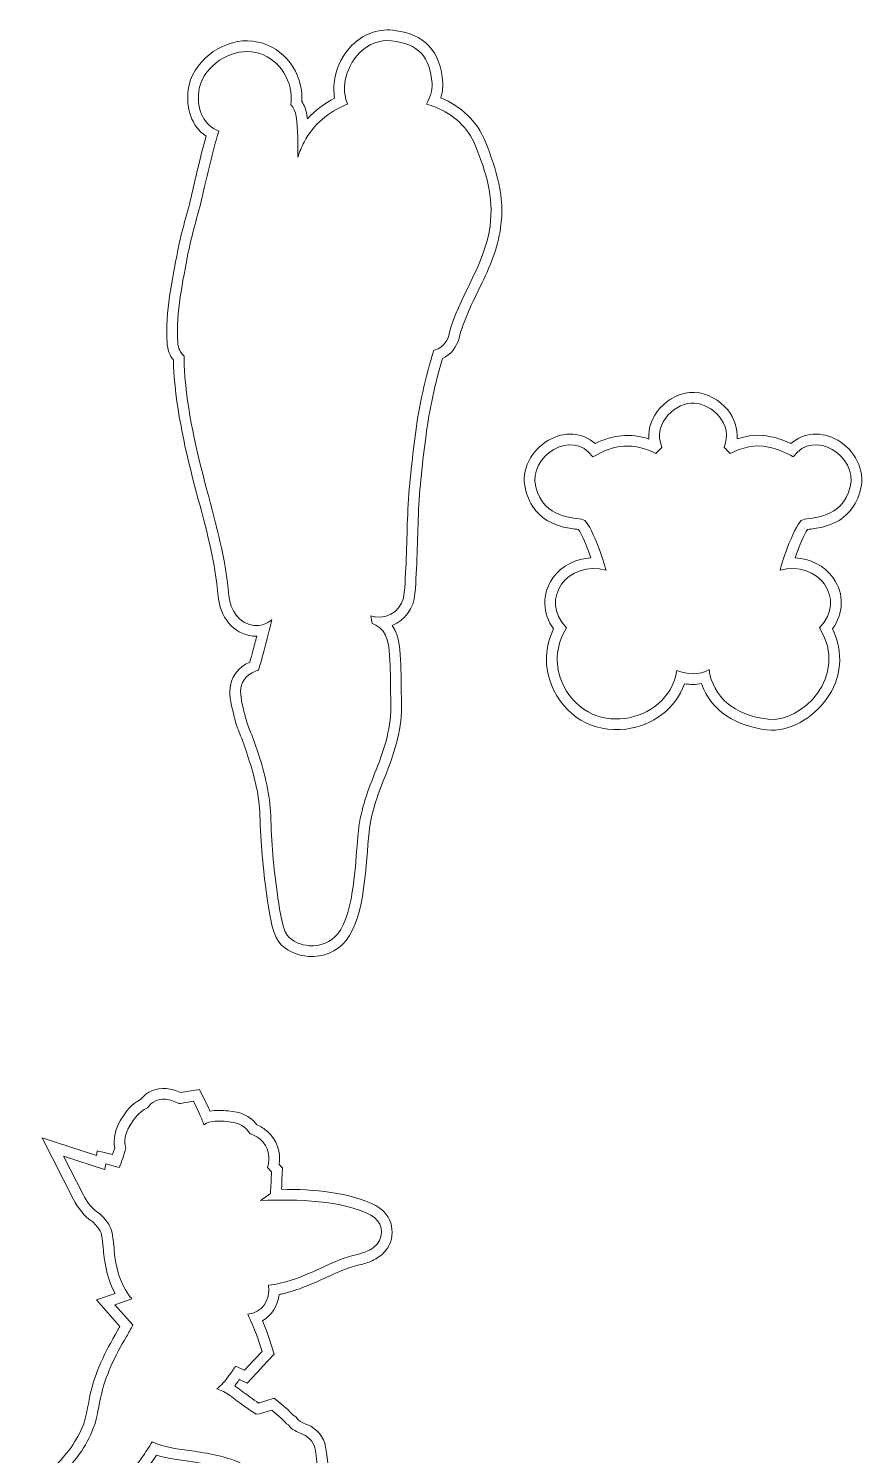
# Model space of a CAD drawing. Header units: millimetres. Extents: x -1956 to 3160, y -604 to 586.
# Drawn here: x -596.5 to -361.9, y -0.1 to 399.7 of the extents above; entities that cross this region are included whole.
import ezdxf

# ---------------------------------------------------------------- set-up
doc = ezdxf.new("R2010")
doc.units = ezdxf.units.MM
doc.header["$MEASUREMENT"] = 0
doc.layers.add('Katman 1', color=7, linetype='Continuous')

msp = doc.modelspace()

# ---------------------------------------------------------------- linework, layer by layer
at = {"layer": 'Katman 1', "color": 22, "lineweight": 20}
for points, knots in [([(-519.8917, 379.2625), (-519.1649, 378.1472), (-518.7091, 376.8786), (-518.5123, 375.5423), (-518.4563, 375.162), (-518.4065, 374.7821), (-518.3624, 374.4026), (-516.2073, 376.7803), (-513.6277, 378.6811), (-510.7063, 380.2274), (-511.0387, 382.0501), (-511.0204, 383.9197), (-510.6792, 385.7767), (-510.0455, 389.2261), (-508.3425, 392.5416), (-505.8611, 395.0257), (-502.8174, 398.0729), (-498.7272, 399.7283), (-494.4058, 399.2558), (-485.5138, 398.2836), (-480.9393, 393.3885), (-480.4144, 384.4703), (-480.3324, 383.0771), (-480.5445, 381.6728), (-480.9562, 380.3256), (-475.4706, 378.0468), (-470.6936, 373.7183), (-468.509, 368.1259), (-465.3013, 359.9148), (-462.963, 352.8908), (-464.1998, 343.9217), (-465.0119, 338.0324), (-467.2773, 332.8316), (-469.8375, 327.5396), (-472.1202, 322.8213), (-474.5714, 318.1086), (-475.8433, 312.992), (-476.4822, 310.4218), (-478.1804, 308.3846), (-480.4788, 307.279), (-482.559, 300.3056), (-484.1959, 292.9836), (-485.1042, 285.7973), (-486.038, 278.409), (-486.9404, 270.9948), (-487.2428, 263.549), (-487.5423, 256.1733), (-487.6002, 248.7906), (-488.1935, 241.4286), (-488.5303, 237.2488), (-491.0376, 233.8464), (-494.576, 232.4585), (-492.4187, 229.4), (-492.3162, 225.0989), (-492.1778, 221.49), (-492.0435, 217.9877), (-492.0589, 214.483), (-491.9751, 210.9797), (-491.7994, 203.6408), (-493.6329, 197.6709), (-496.2909, 190.9416), (-498.4388, 185.5037), (-500.3964, 180.4659), (-501.0556, 174.5965), (-502.0288, 165.933), (-502.0117, 151.1149), (-507.518, 144.2144), (-510.0792, 141.0046), (-513.9642, 139.4486), (-518.0315, 139.7534), (-521.1369, 139.9861), (-524.4283, 141.2996), (-526.3714, 143.8182), (-528.4185, 146.4715), (-529.2146, 153.2827), (-529.7138, 156.7124), (-530.7968, 164.1536), (-531.4347, 171.6701), (-531.6369, 179.1867), (-531.781, 184.5438), (-533.1974, 190.1538), (-534.8309, 195.2374), (-535.5117, 197.3562), (-536.2644, 199.4514), (-537.0555, 201.5314), (-537.6028, 202.9705), (-538.2528, 204.3812), (-538.5954, 205.8891), (-539.2134, 208.6094), (-540.1447, 211.3307), (-540.052, 214.1561), (-539.9254, 218.0164), (-537.8506, 220.6531), (-534.4834, 222.2297), (-534.1658, 223.221), (-533.9257, 224.261), (-533.6573, 225.2565), (-533.2819, 226.6493), (-532.9171, 228.0449), (-532.5599, 229.4425), (-532.9236, 229.4383), (-533.2904, 229.4554), (-533.659, 229.4947), (-539.2372, 230.0897), (-542.8812, 235.1881), (-543.3316, 240.4942), (-544.1731, 250.4085), (-546.8346, 259.9892), (-549.3932, 269.5636), (-552.4325, 280.9364), (-555.0309, 292.1829), (-555.8156, 303.969), (-555.8776, 304.9003), (-555.8928, 305.8316), (-555.8858, 306.7635), (-556.9665, 308.1665), (-557.5717, 309.8546), (-557.6709, 311.6676), (-558.1546, 320.5025), (-556.324, 328.9781), (-554.6615, 337.5912), (-553.6266, 342.9534), (-551.9263, 348.1326), (-550.7012, 353.4445), (-549.4601, 358.8255), (-548.2368, 364.2128), (-546.7358, 369.5276), (-550.8727, 372.3919), (-552.3917, 377.3857), (-551.7429, 382.5592), (-550.7751, 390.2762), (-542.7077, 396.4532), (-535.096, 396.2786), (-527.1597, 396.0966), (-521.1347, 390.0676), (-519.9976, 382.3678), (-519.842, 381.3145), (-519.8291, 380.296), (-519.8917, 379.2625)], [0, 0, 0, 0, 0.02173913, 0.02173913, 0.02173913, 0.04347826, 0.04347826, 0.04347826, 0.06521739, 0.06521739, 0.06521739, 0.08695652, 0.08695652, 0.08695652, 0.10869565, 0.10869565, 0.10869565, 0.13043478, 0.13043478, 0.13043478, 0.15217391, 0.15217391, 0.15217391, 0.17391304, 0.17391304, 0.17391304, 0.19565217, 0.19565217, 0.19565217, 0.2173913, 0.2173913, 0.2173913, 0.23913043, 0.23913043, 0.23913043, 0.26086957, 0.26086957, 0.26086957, 0.2826087, 0.2826087, 0.2826087, 0.30434783, 0.30434783, 0.30434783, 0.32608696, 0.32608696, 0.32608696, 0.34782609, 0.34782609, 0.34782609, 0.36956522, 0.36956522, 0.36956522, 0.39130435, 0.39130435, 0.39130435, 0.41304348, 0.41304348, 0.41304348, 0.43478261, 0.43478261, 0.43478261, 0.45652174, 0.45652174, 0.45652174, 0.47826087, 0.47826087, 0.47826087, 0.5, 0.5, 0.5, 0.52173913, 0.52173913, 0.52173913, 0.54347826, 0.54347826, 0.54347826, 0.56521739, 0.56521739, 0.56521739, 0.58695652, 0.58695652, 0.58695652, 0.60869565, 0.60869565, 0.60869565, 0.63043478, 0.63043478, 0.63043478, 0.65217391, 0.65217391, 0.65217391, 0.67391304, 0.67391304, 0.67391304, 0.69565217, 0.69565217, 0.69565217, 0.7173913, 0.7173913, 0.7173913, 0.73913043, 0.73913043, 0.73913043, 0.76086957, 0.76086957, 0.76086957, 0.7826087, 0.7826087, 0.7826087, 0.80434783, 0.80434783, 0.80434783, 0.82608696, 0.82608696, 0.82608696, 0.84782609, 0.84782609, 0.84782609, 0.86956522, 0.86956522, 0.86956522, 0.89130435, 0.89130435, 0.89130435, 0.91304348, 0.91304348, 0.91304348, 0.93478261, 0.93478261, 0.93478261, 0.95652174, 0.95652174, 0.95652174, 0.97826087, 0.97826087, 0.97826087, 1, 1, 1, 1]), ([(-528.311, 234.0816), (-529.7013, 232.9339), (-531.4516, 232.2763), (-533.3408, 232.4778), (-537.4621, 232.9174), (-540.0157, 236.9002), (-540.3423, 240.7479), (-541.2053, 250.9152), (-543.8747, 260.5336), (-546.4949, 270.3381), (-549.5167, 281.6458), (-552.0406, 292.4284), (-552.8222, 304.1683), (-552.9054, 305.4177), (-552.8958, 306.656), (-552.8674, 307.8926), (-553.9098, 308.8583), (-554.5856, 310.1903), (-554.6754, 311.8316), (-555.1441, 320.3915), (-553.3257, 328.6821), (-551.7159, 337.0227), (-550.6859, 342.3591), (-548.9961, 347.4886), (-547.7779, 352.7703), (-546.3683, 358.882), (-544.9855, 364.997), (-543.1812, 371.0051), (-547.2698, 372.6617), (-549.4554, 376.6906), (-548.7662, 382.1859), (-547.991, 388.3671), (-541.2386, 393.4187), (-535.1648, 393.2794), (-528.7057, 393.1313), (-523.8907, 388.1947), (-522.9654, 381.9295), (-522.7856, 380.7115), (-522.8512, 379.5653), (-522.9787, 378.3599), (-522.1997, 377.5206), (-521.6739, 376.4196), (-521.4803, 375.1053), (-520.9145, 371.2624), (-521.0247, 367.5014), (-521.0725, 363.6717), (-520.5432, 365.1834), (-519.9378, 366.6097), (-519.2552, 367.9121), (-516.5983, 372.9812), (-512.4477, 376.2414), (-507.3107, 378.5468), (-507.255, 378.5718), (-507.1994, 378.5961), (-507.1437, 378.6197), (-507.974, 380.7321), (-508.1466, 382.9595), (-507.7286, 385.2346), (-507.2047, 388.0864), (-505.7898, 390.8521), (-503.7386, 392.9056), (-501.3399, 395.307), (-498.1475, 396.647), (-494.7319, 396.2736), (-487.3781, 395.4695), (-483.8524, 391.8234), (-483.4092, 384.294), (-483.2966, 382.3809), (-483.9742, 380.3312), (-484.9743, 378.5632), (-484.0836, 378.2986), (-483.2038, 377.9973), (-482.3393, 377.65), (-477.5149, 375.7118), (-473.2192, 371.9386), (-471.3033, 367.0343), (-468.298, 359.3411), (-466.0117, 352.7435), (-467.1717, 344.3315), (-468.7304, 333.0277), (-476.0623, 324.5462), (-478.7547, 313.7157), (-479.312, 311.4737), (-480.9938, 310.0595), (-482.9185, 309.5699), (-485.2649, 301.9731), (-487.1317, 293.6799), (-488.0805, 286.1735), (-489.023, 278.7164), (-489.9352, 271.1839), (-490.2403, 263.6707), (-490.539, 256.3171), (-490.5917, 249.0164), (-491.1838, 241.6696), (-491.5326, 237.341), (-494.9872, 234.2132), (-499.3419, 234.8746), (-499.7525, 234.937), (-500.1534, 235.0316), (-500.5419, 235.1559), (-500.4354, 234.4452), (-500.332, 233.7338), (-500.2321, 233.0212), (-499.4968, 232.7792), (-498.7685, 232.3892), (-498.0727, 231.8386), (-495.2951, 229.6404), (-495.3004, 224.6286), (-495.1756, 221.375), (-495.0418, 217.8861), (-495.0577, 214.397), (-494.9742, 210.9079), (-494.8067, 203.9095), (-496.5708, 198.3993), (-499.0811, 192.0437), (-501.3811, 186.2209), (-503.3277, 181.2456), (-504.0369, 174.9314), (-504.9122, 167.1395), (-505.0298, 152.1424), (-509.8629, 146.0856), (-511.8087, 143.6471), (-514.7326, 142.5146), (-517.8073, 142.745), (-520.0411, 142.9124), (-522.5889, 143.8266), (-523.9962, 145.6507), (-525.5111, 147.6142), (-526.3904, 154.7069), (-526.7451, 157.1445), (-527.8087, 164.4518), (-528.4394, 171.8872), (-528.638, 179.2674), (-528.7891, 184.8847), (-530.2646, 190.8331), (-531.9747, 196.1551), (-532.672, 198.3254), (-533.4412, 200.4674), (-534.2514, 202.5978), (-534.7062, 203.7936), (-535.3907, 205.3251), (-535.6699, 206.5537), (-536.8246, 211.6366), (-539.2009, 217.085), (-532.6825, 219.7439), (-532.4884, 219.8231), (-532.296, 219.8907), (-532.1054, 219.9473), (-532.0341, 220.1539), (-531.9604, 220.3591), (-531.8843, 220.5629), (-531.4436, 221.7628), (-531.0951, 223.235), (-530.7607, 224.4758), (-529.9779, 227.3799), (-529.2401, 230.2988), (-528.5222, 233.2196), (-528.4516, 233.5069), (-528.3812, 233.7942), (-528.311, 234.0816)], [0, 0, 0, 0, 0.01886792, 0.01886792, 0.01886792, 0.03773585, 0.03773585, 0.03773585, 0.05660377, 0.05660377, 0.05660377, 0.0754717, 0.0754717, 0.0754717, 0.09433962, 0.09433962, 0.09433962, 0.11320755, 0.11320755, 0.11320755, 0.13207547, 0.13207547, 0.13207547, 0.1509434, 0.1509434, 0.1509434, 0.16981132, 0.16981132, 0.16981132, 0.18867925, 0.18867925, 0.18867925, 0.20754717, 0.20754717, 0.20754717, 0.22641509, 0.22641509, 0.22641509, 0.24528302, 0.24528302, 0.24528302, 0.26415094, 0.26415094, 0.26415094, 0.28301887, 0.28301887, 0.28301887, 0.30188679, 0.30188679, 0.30188679, 0.32075472, 0.32075472, 0.32075472, 0.33962264, 0.33962264, 0.33962264, 0.35849057, 0.35849057, 0.35849057, 0.37735849, 0.37735849, 0.37735849, 0.39622642, 0.39622642, 0.39622642, 0.41509434, 0.41509434, 0.41509434, 0.43396226, 0.43396226, 0.43396226, 0.45283019, 0.45283019, 0.45283019, 0.47169811, 0.47169811, 0.47169811, 0.49056604, 0.49056604, 0.49056604, 0.50943396, 0.50943396, 0.50943396, 0.52830189, 0.52830189, 0.52830189, 0.54716981, 0.54716981, 0.54716981, 0.56603774, 0.56603774, 0.56603774, 0.58490566, 0.58490566, 0.58490566, 0.60377358, 0.60377358, 0.60377358, 0.62264151, 0.62264151, 0.62264151, 0.64150943, 0.64150943, 0.64150943, 0.66037736, 0.66037736, 0.66037736, 0.67924528, 0.67924528, 0.67924528, 0.69811321, 0.69811321, 0.69811321, 0.71698113, 0.71698113, 0.71698113, 0.73584906, 0.73584906, 0.73584906, 0.75471698, 0.75471698, 0.75471698, 0.77358491, 0.77358491, 0.77358491, 0.79245283, 0.79245283, 0.79245283, 0.81132075, 0.81132075, 0.81132075, 0.83018868, 0.83018868, 0.83018868, 0.8490566, 0.8490566, 0.8490566, 0.86792453, 0.86792453, 0.86792453, 0.88679245, 0.88679245, 0.88679245, 0.90566038, 0.90566038, 0.90566038, 0.9245283, 0.9245283, 0.9245283, 0.94339623, 0.94339623, 0.94339623, 0.96226415, 0.96226415, 0.96226415, 0.98113208, 0.98113208, 0.98113208, 1, 1, 1, 1]), ([(-437.7262, 283.4483), (-432.6733, 285.8792), (-427.8072, 286.4671), (-422.6137, 284.7165), (-422.8819, 287.8465), (-421.7986, 290.8838), (-419.5393, 293.374), (-417.1829, 295.9711), (-413.4056, 297.989), (-409.8281, 297.789), (-406.2835, 297.5909), (-402.7762, 295.5862), (-400.5576, 292.8563), (-398.6106, 290.4606), (-397.7024, 287.6149), (-397.9429, 284.7197), (-394.9015, 285.7578), (-391.6947, 286.1096), (-388.4632, 285.3684), (-386.4844, 284.9612), (-384.6218, 284.3006), (-382.8277, 283.4451), (-379.2073, 286.6672), (-374.1582, 286.909), (-369.7388, 284.3583), (-365.0216, 281.6358), (-361.9493, 276.0984), (-363.302, 270.6345), (-364.4567, 265.9707), (-367.2133, 262.519), (-371.7146, 260.7612), (-373.1885, 260.1856), (-374.7088, 259.8461), (-376.2689, 259.6085), (-376.7887, 259.5293), (-377.5686, 259.4663), (-378.1755, 259.3546), (-379.1086, 258.1046), (-380.585, 254.4469), (-381.6673, 251.4038), (-377.5163, 251.1792), (-373.5598, 249.2992), (-371.012, 245.7723), (-367.7366, 241.2382), (-368.1362, 235.7846), (-371.2173, 231.4894), (-367.9993, 224.9625), (-368.5396, 217.7587), (-372.9743, 211.6838), (-376.6024, 206.7138), (-383.21, 202.4615), (-389.5818, 203.2251), (-398.034, 204.2381), (-405.2486, 208.376), (-407.9175, 216.1687), (-409.4715, 215.8756), (-411.1039, 215.8712), (-412.669, 216.1299), (-415.1496, 209.1599), (-421.5575, 204.3802), (-429.0488, 203.4354), (-438.3341, 202.2645), (-446.4643, 207.1739), (-449.945, 215.8445), (-452.0398, 221.0626), (-451.7308, 226.5673), (-449.3301, 231.4853), (-452.4139, 235.7811), (-452.8149, 241.2367), (-449.5384, 245.7723), (-446.9906, 249.2992), (-443.0341, 251.1792), (-438.8831, 251.4038), (-439.9654, 254.4469), (-441.4418, 258.1046), (-442.3749, 259.3546), (-442.9818, 259.4663), (-443.7617, 259.5293), (-444.2815, 259.6085), (-445.8416, 259.8461), (-447.3619, 260.1856), (-448.8358, 260.7612), (-453.3371, 262.519), (-456.0937, 265.9707), (-457.2484, 270.6345), (-458.6011, 276.0984), (-455.5288, 281.6358), (-450.8116, 284.3583), (-446.3936, 286.9081), (-441.3464, 286.6673), (-437.7262, 283.4483)], [0, 0, 0, 0, 0.03333333, 0.03333333, 0.03333333, 0.06666667, 0.06666667, 0.06666667, 0.1, 0.1, 0.1, 0.13333333, 0.13333333, 0.13333333, 0.16666667, 0.16666667, 0.16666667, 0.2, 0.2, 0.2, 0.23333333, 0.23333333, 0.23333333, 0.26666667, 0.26666667, 0.26666667, 0.3, 0.3, 0.3, 0.33333333, 0.33333333, 0.33333333, 0.36666667, 0.36666667, 0.36666667, 0.4, 0.4, 0.4, 0.43333333, 0.43333333, 0.43333333, 0.46666667, 0.46666667, 0.46666667, 0.5, 0.5, 0.5, 0.53333333, 0.53333333, 0.53333333, 0.56666667, 0.56666667, 0.56666667, 0.6, 0.6, 0.6, 0.63333333, 0.63333333, 0.63333333, 0.66666667, 0.66666667, 0.66666667, 0.7, 0.7, 0.7, 0.73333333, 0.73333333, 0.73333333, 0.76666667, 0.76666667, 0.76666667, 0.8, 0.8, 0.8, 0.83333333, 0.83333333, 0.83333333, 0.86666667, 0.86666667, 0.86666667, 0.9, 0.9, 0.9, 0.93333333, 0.93333333, 0.93333333, 0.96666667, 0.96666667, 0.96666667, 1, 1, 1, 1]), ([(-389.1015, 282.4369), (-386.544, 281.9153), (-384.2902, 280.9302), (-382.1644, 279.7077), (-376.4015, 287.8105), (-364.1082, 279.8618), (-366.2141, 271.3555), (-368.5065, 262.0961), (-377.1872, 262.848), (-379.5236, 262.1131), (-381.587, 261.4641), (-385.4082, 250.0767), (-385.8967, 247.978), (-375.3553, 250.8081), (-366.9172, 239.9639), (-374.8365, 231.8308), (-366.2892, 218.0873), (-380.0833, 205.1083), (-389.2248, 206.2038), (-398.8601, 207.3587), (-404.646, 212.4789), (-405.7959, 220.1069), (-408.3486, 218.5617), (-412.0933, 218.6229), (-414.7895, 219.8842), (-417.3155, 204.4501), (-440.4987, 200.3661), (-447.161, 216.9621), (-449.2425, 222.1471), (-448.4561, 227.4215), (-445.7139, 231.8308), (-453.6332, 239.9639), (-445.1951, 250.8081), (-434.6537, 247.978), (-435.1422, 250.0767), (-438.9634, 261.4641), (-441.0268, 262.1131), (-443.3632, 262.848), (-452.0439, 262.0961), (-454.3363, 271.3555), (-456.4422, 279.8618), (-444.1489, 287.8105), (-438.386, 279.7077), (-432.3728, 283.1658), (-427.0447, 283.9186), (-420.6536, 280.6255), (-420.142, 281.2492), (-419.5864, 281.8372), (-418.9827, 282.3809), (-421.911, 289.5118), (-414.6095, 295.0516), (-409.9956, 294.7937), (-404.9913, 294.5139), (-398.8495, 288.9992), (-401.5677, 282.3809), (-400.964, 281.8372), (-400.4084, 281.2492), (-399.8968, 280.6255), (-396.5357, 282.3574), (-392.8632, 283.3101), (-389.1015, 282.4369)], [0, 0, 0, 0, 0.05, 0.05, 0.05, 0.1, 0.1, 0.1, 0.15, 0.15, 0.15, 0.2, 0.2, 0.2, 0.25, 0.25, 0.25, 0.3, 0.3, 0.3, 0.35, 0.35, 0.35, 0.4, 0.4, 0.4, 0.45, 0.45, 0.45, 0.5, 0.5, 0.5, 0.55, 0.55, 0.55, 0.6, 0.6, 0.6, 0.65, 0.65, 0.65, 0.7, 0.7, 0.7, 0.75, 0.75, 0.75, 0.8, 0.8, 0.8, 0.85, 0.85, 0.85, 0.9, 0.9, 0.9, 0.95, 0.95, 0.95, 1, 1, 1, 1]), ([(-530.9641, 37.6654), (-530.5701, 36.7325), (-530.1925, 35.7928), (-529.8238, 34.8498), (-529.5454, 34.1375), (-529.2671, 33.4379), (-529.0432, 32.7052), (-529.0432, 32.7052), (-527.6802, 28.2437), (-527.6802, 28.2437), (-527.6802, 28.2437), (-530.8917, 24.8602), (-530.8917, 24.8602), (-531.0354, 24.7088), (-531.1771, 24.5553), (-531.3188, 24.402), (-531.3188, 24.402), (-535.2255, 20.175), (-535.2255, 20.175), (-535.2255, 20.175), (-537.4108, 21.1577), (-537.4108, 21.1577), (-537.5766, 20.9258), (-537.745, 20.6959), (-537.9157, 20.4677), (-538.1786, 20.1163), (-538.4417, 19.7696), (-538.7093, 19.4297), (-538.5481, 19.3166), (-538.3888, 19.2), (-538.2315, 19.0799), (-536.9626, 18.1112), (-535.6758, 17.1658), (-534.3757, 16.2393), (-533.6165, 15.6982), (-532.8483, 15.1175), (-532.0594, 14.5952), (-531.9774, 14.6219), (-531.8951, 14.6481), (-531.8127, 14.6737), (-531.8127, 14.6737), (-527.6457, 15.967), (-527.6457, 15.967), (-527.6457, 15.967), (-524.3021, 13.1641), (-524.3021, 13.1641), (-523.5518, 12.5351), (-522.9886, 11.8103), (-522.3087, 11.1673), (-522.3087, 11.1673), (-521.5963, 10.7009), (-521.5963, 10.7009), (-521.5963, 10.7009), (-520.8285, 9.7534), (-520.8285, 9.7534), (-520.3898, 9.3336), (-518.8007, 8.7131), (-518.2429, 8.48), (-518.2429, 8.48), (-517.384, 8.121), (-517.384, 8.121), (-517.384, 8.121), (-516.6304, 7.5744), (-516.6304, 7.5744), (-513.9711, 5.6455), (-513.1799, 3.1849), (-512.9129, 0.073), (-512.9129, 0.073), (-512.2646, -5.223), (-512.2646, -5.223), (-512.2646, -5.223), (-517.0366, -7.8244), (-517.0366, -7.8244), (-522.9838, -11.0665), (-532.2068, -8.0179), (-537.852, -5.1828), (-541.6043, -3.2984), (-546.338, -2.5084), (-550.4645, -1.8883), (-553.714, -1.4), (-557.3889, -1.04), (-560.6497, -0.0097), (-561.1551, -0.7912), (-561.6738, -1.5641), (-562.2053, -2.3283), (-563.4473, -4.1139), (-564.7771, -5.8806), (-565.8691, -7.7679), (-565.8459, -8.0808), (-565.7889, -8.422), (-565.7783, -8.72), (-565.5925, -13.9356), (-568.4663, -17.5776), (-573.0806, -19.6661), (-575.0982, -20.5793), (-576.9619, -21.7732), (-578.9181, -22.8031), (-581.3779, -24.0981), (-583.76, -24.9833), (-586.5365, -25.3295), (-586.5365, -25.3295), (-593.8936, -26.2467), (-593.8936, -26.2467), (-593.8936, -26.2467), (-595.3669, -18.9807), (-595.3669, -18.9807), (-596.4964, -13.41), (-594.5566, -10.2487), (-591.307, -6.0364), (-589.337, -3.4827), (-587.1564, -1.1091), (-585.1525, 1.4143), (-583.5918, 3.3795), (-582.4913, 5.4671), (-581.4685, 7.7482), (-580.2122, 10.5502), (-579.9291, 13.6131), (-579.2907, 16.5858), (-577.8808, 23.1509), (-575.0232, 29.0051), (-571.6207, 34.7452), (-571.3654, 35.1759), (-571.1168, 35.6107), (-570.8751, 36.0492), (-570.8751, 36.0492), (-577.4951, 43.5021), (-577.4951, 43.5021), (-577.4951, 43.5021), (-572.2557, 45.3294), (-572.2557, 45.3294), (-574.2148, 48.8877), (-575.0101, 52.6443), (-575.4495, 56.8298), (-575.5895, 58.1631), (-575.7769, 61.6906), (-576.3962, 62.8059), (-576.8598, 63.6408), (-577.7394, 64.581), (-578.4632, 65.3322), (-580.8294, 66.7883), (-582.6445, 69.2148), (-583.8889, 71.6504), (-583.8889, 71.6504), (-592.6965, 88.8895), (-592.6965, 88.8895), (-592.6965, 88.8895), (-577.4898, 83.9392), (-577.4898, 83.9392), (-577.4898, 83.9392), (-577.2435, 85.302), (-577.2435, 85.302), (-577.2435, 85.302), (-572.9201, 84.1953), (-572.9201, 84.1953), (-572.9201, 84.1953), (-572.3186, 86.0833), (-572.3186, 86.0833), (-572.8278, 88.6941), (-572.1669, 91.4086), (-570.7797, 93.6771), (-570.7797, 93.6771), (-570.7391, 93.7435), (-570.7391, 93.7435), (-570.7391, 93.7435), (-570.6972, 93.8091), (-570.6972, 93.8091), (-569.0555, 96.3808), (-567.7833, 98.2927), (-565.108, 99.6656), (-563.2887, 101.8436), (-560.7901, 102.9707), (-557.8484, 102.7223), (-556.4507, 102.6042), (-555.1708, 102.1503), (-553.915, 101.5929), (-553.915, 101.5929), (-548.5796, 102.4465), (-548.5796, 102.4465), (-548.5796, 102.4465), (-545.9889, 97.0909), (-545.9889, 97.0909), (-545.8778, 96.8613), (-545.7689, 96.6307), (-545.6625, 96.3989), (-544.0322, 96.6989), (-542.3405, 96.6134), (-540.592, 96.4528), (-537.1405, 96.1358), (-534.46, 95.1932), (-532.4743, 92.5255), (-531.417, 92.0789), (-530.4369, 91.4871), (-529.5589, 90.7223), (-526.788, 88.3087), (-525.7829, 84.9198), (-526.285, 81.4683), (-526.285, 81.4683), (-525.3524, 80.4618), (-525.3524, 80.4618), (-525.3524, 80.4618), (-525.4929, 77.132), (-525.4929, 77.132), (-525.5138, 76.6358), (-525.5347, 76.1396), (-525.5557, 75.6434), (-525.5557, 75.6434), (-525.605, 74.4733), (-525.605, 74.4733), (-516.6524, 74.5011), (-506.4315, 73.6999), (-499.1563, 69.8964), (-494.4154, 67.4178), (-493.0933, 61.344), (-496.5196, 57.1927), (-497.5287, 55.9702), (-498.7962, 55.1118), (-500.2312, 54.4639), (-501.3175, 53.9734), (-502.5387, 53.5444), (-503.7054, 53.3009), (-506.8625, 52.6419), (-509.9659, 51.1858), (-512.8892, 49.8524), (-516.9289, 48.0099), (-520.9185, 46.218), (-525.2678, 45.2207), (-525.6004, 45.1444), (-525.9342, 45.0753), (-526.2693, 45.0134), (-526.6448, 41.8591), (-528.278, 39.1703), (-530.9641, 37.6654)], [0, 0, 0, 0, 0.01298701, 0.01298701, 0.01298701, 0.02597403, 0.02597403, 0.02597403, 0.03896104, 0.03896104, 0.03896104, 0.05194805, 0.05194805, 0.05194805, 0.06493506, 0.06493506, 0.06493506, 0.07792208, 0.07792208, 0.07792208, 0.09090909, 0.09090909, 0.09090909, 0.1038961, 0.1038961, 0.1038961, 0.11688312, 0.11688312, 0.11688312, 0.12987013, 0.12987013, 0.12987013, 0.14285714, 0.14285714, 0.14285714, 0.15584416, 0.15584416, 0.15584416, 0.16883117, 0.16883117, 0.16883117, 0.18181818, 0.18181818, 0.18181818, 0.19480519, 0.19480519, 0.19480519, 0.20779221, 0.20779221, 0.20779221, 0.22077922, 0.22077922, 0.22077922, 0.23376623, 0.23376623, 0.23376623, 0.24675325, 0.24675325, 0.24675325, 0.25974026, 0.25974026, 0.25974026, 0.27272727, 0.27272727, 0.27272727, 0.28571429, 0.28571429, 0.28571429, 0.2987013, 0.2987013, 0.2987013, 0.31168831, 0.31168831, 0.31168831, 0.32467532, 0.32467532, 0.32467532, 0.33766234, 0.33766234, 0.33766234, 0.35064935, 0.35064935, 0.35064935, 0.36363636, 0.36363636, 0.36363636, 0.37662338, 0.37662338, 0.37662338, 0.38961039, 0.38961039, 0.38961039, 0.4025974, 0.4025974, 0.4025974, 0.41558442, 0.41558442, 0.41558442, 0.42857143, 0.42857143, 0.42857143, 0.44155844, 0.44155844, 0.44155844, 0.45454545, 0.45454545, 0.45454545, 0.46753247, 0.46753247, 0.46753247, 0.48051948, 0.48051948, 0.48051948, 0.49350649, 0.49350649, 0.49350649, 0.50649351, 0.50649351, 0.50649351, 0.51948052, 0.51948052, 0.51948052, 0.53246753, 0.53246753, 0.53246753, 0.54545455, 0.54545455, 0.54545455, 0.55844156, 0.55844156, 0.55844156, 0.57142857, 0.57142857, 0.57142857, 0.58441558, 0.58441558, 0.58441558, 0.5974026, 0.5974026, 0.5974026, 0.61038961, 0.61038961, 0.61038961, 0.62337662, 0.62337662, 0.62337662, 0.63636364, 0.63636364, 0.63636364, 0.64935065, 0.64935065, 0.64935065, 0.66233766, 0.66233766, 0.66233766, 0.67532468, 0.67532468, 0.67532468, 0.68831169, 0.68831169, 0.68831169, 0.7012987, 0.7012987, 0.7012987, 0.71428571, 0.71428571, 0.71428571, 0.72727273, 0.72727273, 0.72727273, 0.74025974, 0.74025974, 0.74025974, 0.75324675, 0.75324675, 0.75324675, 0.76623377, 0.76623377, 0.76623377, 0.77922078, 0.77922078, 0.77922078, 0.79220779, 0.79220779, 0.79220779, 0.80519481, 0.80519481, 0.80519481, 0.81818182, 0.81818182, 0.81818182, 0.83116883, 0.83116883, 0.83116883, 0.84415584, 0.84415584, 0.84415584, 0.85714286, 0.85714286, 0.85714286, 0.87012987, 0.87012987, 0.87012987, 0.88311688, 0.88311688, 0.88311688, 0.8961039, 0.8961039, 0.8961039, 0.90909091, 0.90909091, 0.90909091, 0.92207792, 0.92207792, 0.92207792, 0.93506494, 0.93506494, 0.93506494, 0.94805195, 0.94805195, 0.94805195, 0.96103896, 0.96103896, 0.96103896, 0.97402597, 0.97402597, 0.97402597, 0.98701299, 0.98701299, 0.98701299, 1, 1, 1, 1]), ([(-531.4642, 71.3495), (-521.059, 71.7269), (-508.5596, 71.4273), (-500.5462, 67.2378), (-497.4833, 65.6365), (-496.62, 61.784), (-498.8333, 59.1024), (-499.5461, 58.2388), (-500.4574, 57.6533), (-501.4657, 57.1981), (-502.3161, 56.8141), (-503.4052, 56.4282), (-504.3184, 56.2376), (-507.7118, 55.5293), (-510.996, 54.0133), (-514.1342, 52.5819), (-517.9839, 50.826), (-521.7937, 49.0951), (-525.9383, 48.1448), (-527.0428, 47.8915), (-528.1467, 47.7315), (-529.2615, 47.6547), (-528.7085, 43.1452), (-531.1033, 39.9519), (-535.0543, 39.4502), (-534.1271, 37.5237), (-533.3203, 35.5542), (-532.6179, 33.7575), (-532.3602, 33.0983), (-532.1221, 32.5155), (-531.9123, 31.8286), (-531.9123, 31.8286), (-531.0604, 29.0402), (-531.0604, 29.0402), (-531.0604, 29.0402), (-533.0676, 26.9255), (-533.0676, 26.9255), (-533.2205, 26.7644), (-533.3713, 26.6013), (-533.522, 26.4382), (-533.522, 26.4382), (-535.9637, 23.7963), (-535.9637, 23.7963), (-535.9637, 23.7963), (-538.5081, 24.9404), (-538.5081, 24.9404), (-539.0632, 24.0176), (-539.6726, 23.1273), (-540.3178, 22.2649), (-541.3856, 20.8378), (-542.383, 19.5675), (-543.7067, 18.5881), (-542.4202, 18.1784), (-541.1926, 17.5661), (-540.0519, 16.6953), (-538.7587, 15.7081), (-537.4415, 14.7403), (-536.1168, 13.7962), (-535.2148, 13.1534), (-533.8311, 12.117), (-532.6985, 11.4602), (-532.6985, 11.4602), (-531.6593, 11.5729), (-531.6593, 11.5729), (-531.6593, 11.5729), (-531.6523, 11.5662), (-531.6523, 11.5662), (-531.408, 11.6515), (-531.1648, 11.7336), (-530.9234, 11.8085), (-530.9234, 11.8085), (-528.3191, 12.6168), (-528.3191, 12.6168), (-528.3191, 12.6168), (-526.2293, 10.865), (-526.2293, 10.865), (-525.4447, 10.2073), (-524.8653, 9.4287), (-524.1594, 8.7932), (-524.1594, 8.7932), (-523.6319, 8.4478), (-523.6319, 8.4478), (-523.6319, 8.4478), (-523.1398, 7.8406), (-523.1398, 7.8406), (-522.3731, 6.8945), (-520.5077, 6.175), (-519.3998, 5.712), (-519.3998, 5.712), (-518.8629, 5.4876), (-518.8629, 5.4876), (-518.8629, 5.4876), (-518.3918, 5.1459), (-518.3918, 5.1459), (-516.4459, 3.7345), (-516.0782, 1.9296), (-515.8975, -0.2359), (-515.8975, -0.2359), (-515.49, -3.5645), (-515.49, -3.5645), (-515.49, -3.5645), (-518.4725, -5.1904), (-518.4725, -5.1904), (-523.3361, -7.8416), (-531.8405, -4.8447), (-536.5056, -2.5019), (-540.5627, -0.4643), (-545.5691, 0.4098), (-550.0187, 1.0784), (-553.4292, 1.5909), (-558.5578, 2.0672), (-561.8765, 3.6873), (-562.7534, 2.2342), (-563.6792, 0.8066), (-564.6682, -0.6153), (-566.082, -2.6481), (-567.5623, -4.6117), (-568.7599, -6.7862), (-569.0057, -7.2323), (-568.7941, -8.3293), (-568.7764, -8.8268), (-568.6349, -12.7976), (-570.7889, -15.3359), (-574.3176, -16.933), (-578.7311, -18.9307), (-581.7021, -21.7034), (-586.9077, -22.3525), (-586.9077, -22.3525), (-591.5059, -22.9258), (-591.5059, -22.9258), (-591.5059, -22.9258), (-592.4267, -18.3845), (-592.4267, -18.3845), (-593.3683, -13.7406), (-591.571, -11.29), (-588.9317, -7.8688), (-586.9542, -5.3053), (-584.7995, -2.9651), (-582.8032, -0.4514), (-581.0606, 1.743), (-579.8767, 3.9657), (-578.7311, 6.5208), (-577.2946, 9.7244), (-577.0782, 12.6007), (-576.3576, 15.9559), (-575.0159, 22.2035), (-572.2825, 27.7454), (-569.04, 33.2155), (-568.4104, 34.2777), (-567.8123, 35.3755), (-567.256, 36.4924), (-567.2767, 36.5156), (-567.2974, 36.5389), (-567.318, 36.5621), (-567.318, 36.5621), (-572.2769, 42.1448), (-572.2769, 42.1448), (-572.2769, 42.1448), (-567.5379, 43.7976), (-567.5379, 43.7976), (-567.8473, 44.1144), (-568.139, 44.4635), (-568.4102, 44.8435), (-571.1095, 48.6269), (-571.9911, 52.6206), (-572.4659, 57.143), (-572.6719, 59.1052), (-572.8151, 62.5366), (-573.7735, 64.2624), (-574.4141, 65.416), (-575.5671, 66.6524), (-576.5919, 67.7129), (-578.6322, 68.8359), (-580.2075, 71.0384), (-581.2174, 73.0153), (-581.2174, 73.0153), (-586.7221, 83.7897), (-586.7221, 83.7897), (-586.7221, 83.7897), (-575.2172, 80.0445), (-575.2172, 80.0445), (-575.1944, 80.0371), (-575.1718, 80.0297), (-575.1491, 80.0221), (-575.1491, 80.0221), (-574.8646, 81.5963), (-574.8646, 81.5963), (-574.8646, 81.5963), (-571.1095, 80.6351), (-571.1095, 80.6351), (-570.726, 81.5047), (-570.3541, 82.3666), (-570.0837, 83.2154), (-570.0837, 83.2154), (-569.2018, 85.9838), (-569.2018, 85.9838), (-569.814, 87.9046), (-569.4299, 90.1332), (-568.2203, 92.112), (-568.2203, 92.112), (-568.1948, 92.1537), (-568.1948, 92.1537), (-568.1948, 92.1537), (-568.1685, 92.1949), (-568.1685, 92.1949), (-566.751, 94.4152), (-565.7247, 96.1512), (-563.1732, 97.2638), (-561.9757, 98.9566), (-560.3252, 99.9208), (-558.1009, 99.7329), (-556.8096, 99.6239), (-555.5244, 99.0474), (-554.3371, 98.4843), (-554.2135, 98.5036), (-554.0892, 98.5269), (-553.9804, 98.5443), (-553.9804, 98.5443), (-550.3087, 99.1317), (-550.3087, 99.1317), (-550.3087, 99.1317), (-548.6895, 95.7845), (-548.6895, 95.7845), (-548.1864, 94.7444), (-547.7277, 93.6752), (-547.3672, 92.5755), (-545.4165, 93.8277), (-543.0959, 93.6702), (-540.8664, 93.4654), (-537.4629, 93.1528), (-535.7426, 92.2421), (-534.4258, 90.053), (-533.3804, 89.7146), (-532.3971, 89.216), (-531.5293, 88.4601), (-529.1739, 86.4085), (-528.7096, 83.4488), (-529.5434, 80.5711), (-529.5434, 80.5711), (-528.4024, 79.3396), (-528.4024, 79.3396), (-528.4024, 79.3396), (-528.4902, 77.2585), (-528.4902, 77.2585), (-528.5112, 76.7623), (-528.5321, 76.2661), (-528.553, 75.7699), (-528.553, 75.7699), (-528.6559, 73.3316), (-528.6559, 73.3316), (-528.6559, 73.3316), (-530.6414, 71.9126), (-530.6414, 71.9126), (-530.9069, 71.7229), (-531.1832, 71.536), (-531.4642, 71.3495)], [0, 0, 0, 0, 0.01176471, 0.01176471, 0.01176471, 0.02352941, 0.02352941, 0.02352941, 0.03529412, 0.03529412, 0.03529412, 0.04705882, 0.04705882, 0.04705882, 0.05882353, 0.05882353, 0.05882353, 0.07058824, 0.07058824, 0.07058824, 0.08235294, 0.08235294, 0.08235294, 0.09411765, 0.09411765, 0.09411765, 0.10588235, 0.10588235, 0.10588235, 0.11764706, 0.11764706, 0.11764706, 0.12941176, 0.12941176, 0.12941176, 0.14117647, 0.14117647, 0.14117647, 0.15294118, 0.15294118, 0.15294118, 0.16470588, 0.16470588, 0.16470588, 0.17647059, 0.17647059, 0.17647059, 0.18823529, 0.18823529, 0.18823529, 0.2, 0.2, 0.2, 0.21176471, 0.21176471, 0.21176471, 0.22352941, 0.22352941, 0.22352941, 0.23529412, 0.23529412, 0.23529412, 0.24705882, 0.24705882, 0.24705882, 0.25882353, 0.25882353, 0.25882353, 0.27058824, 0.27058824, 0.27058824, 0.28235294, 0.28235294, 0.28235294, 0.29411765, 0.29411765, 0.29411765, 0.30588235, 0.30588235, 0.30588235, 0.31764706, 0.31764706, 0.31764706, 0.32941176, 0.32941176, 0.32941176, 0.34117647, 0.34117647, 0.34117647, 0.35294118, 0.35294118, 0.35294118, 0.36470588, 0.36470588, 0.36470588, 0.37647059, 0.37647059, 0.37647059, 0.38823529, 0.38823529, 0.38823529, 0.4, 0.4, 0.4, 0.41176471, 0.41176471, 0.41176471, 0.42352941, 0.42352941, 0.42352941, 0.43529412, 0.43529412, 0.43529412, 0.44705882, 0.44705882, 0.44705882, 0.45882353, 0.45882353, 0.45882353, 0.47058824, 0.47058824, 0.47058824, 0.48235294, 0.48235294, 0.48235294, 0.49411765, 0.49411765, 0.49411765, 0.50588235, 0.50588235, 0.50588235, 0.51764706, 0.51764706, 0.51764706, 0.52941176, 0.52941176, 0.52941176, 0.54117647, 0.54117647, 0.54117647, 0.55294118, 0.55294118, 0.55294118, 0.56470588, 0.56470588, 0.56470588, 0.57647059, 0.57647059, 0.57647059, 0.58823529, 0.58823529, 0.58823529, 0.6, 0.6, 0.6, 0.61176471, 0.61176471, 0.61176471, 0.62352941, 0.62352941, 0.62352941, 0.63529412, 0.63529412, 0.63529412, 0.64705882, 0.64705882, 0.64705882, 0.65882353, 0.65882353, 0.65882353, 0.67058824, 0.67058824, 0.67058824, 0.68235294, 0.68235294, 0.68235294, 0.69411765, 0.69411765, 0.69411765, 0.70588235, 0.70588235, 0.70588235, 0.71764706, 0.71764706, 0.71764706, 0.72941176, 0.72941176, 0.72941176, 0.74117647, 0.74117647, 0.74117647, 0.75294118, 0.75294118, 0.75294118, 0.76470588, 0.76470588, 0.76470588, 0.77647059, 0.77647059, 0.77647059, 0.78823529, 0.78823529, 0.78823529, 0.8, 0.8, 0.8, 0.81176471, 0.81176471, 0.81176471, 0.82352941, 0.82352941, 0.82352941, 0.83529412, 0.83529412, 0.83529412, 0.84705882, 0.84705882, 0.84705882, 0.85882353, 0.85882353, 0.85882353, 0.87058824, 0.87058824, 0.87058824, 0.88235294, 0.88235294, 0.88235294, 0.89411765, 0.89411765, 0.89411765, 0.90588235, 0.90588235, 0.90588235, 0.91764706, 0.91764706, 0.91764706, 0.92941176, 0.92941176, 0.92941176, 0.94117647, 0.94117647, 0.94117647, 0.95294118, 0.95294118, 0.95294118, 0.96470588, 0.96470588, 0.96470588, 0.97647059, 0.97647059, 0.97647059, 0.98823529, 0.98823529, 0.98823529, 1, 1, 1, 1])]:
    msp.add_open_spline(points, degree=3, knots=knots, dxfattribs=at)

doc.saveas('drawing.dxf')
